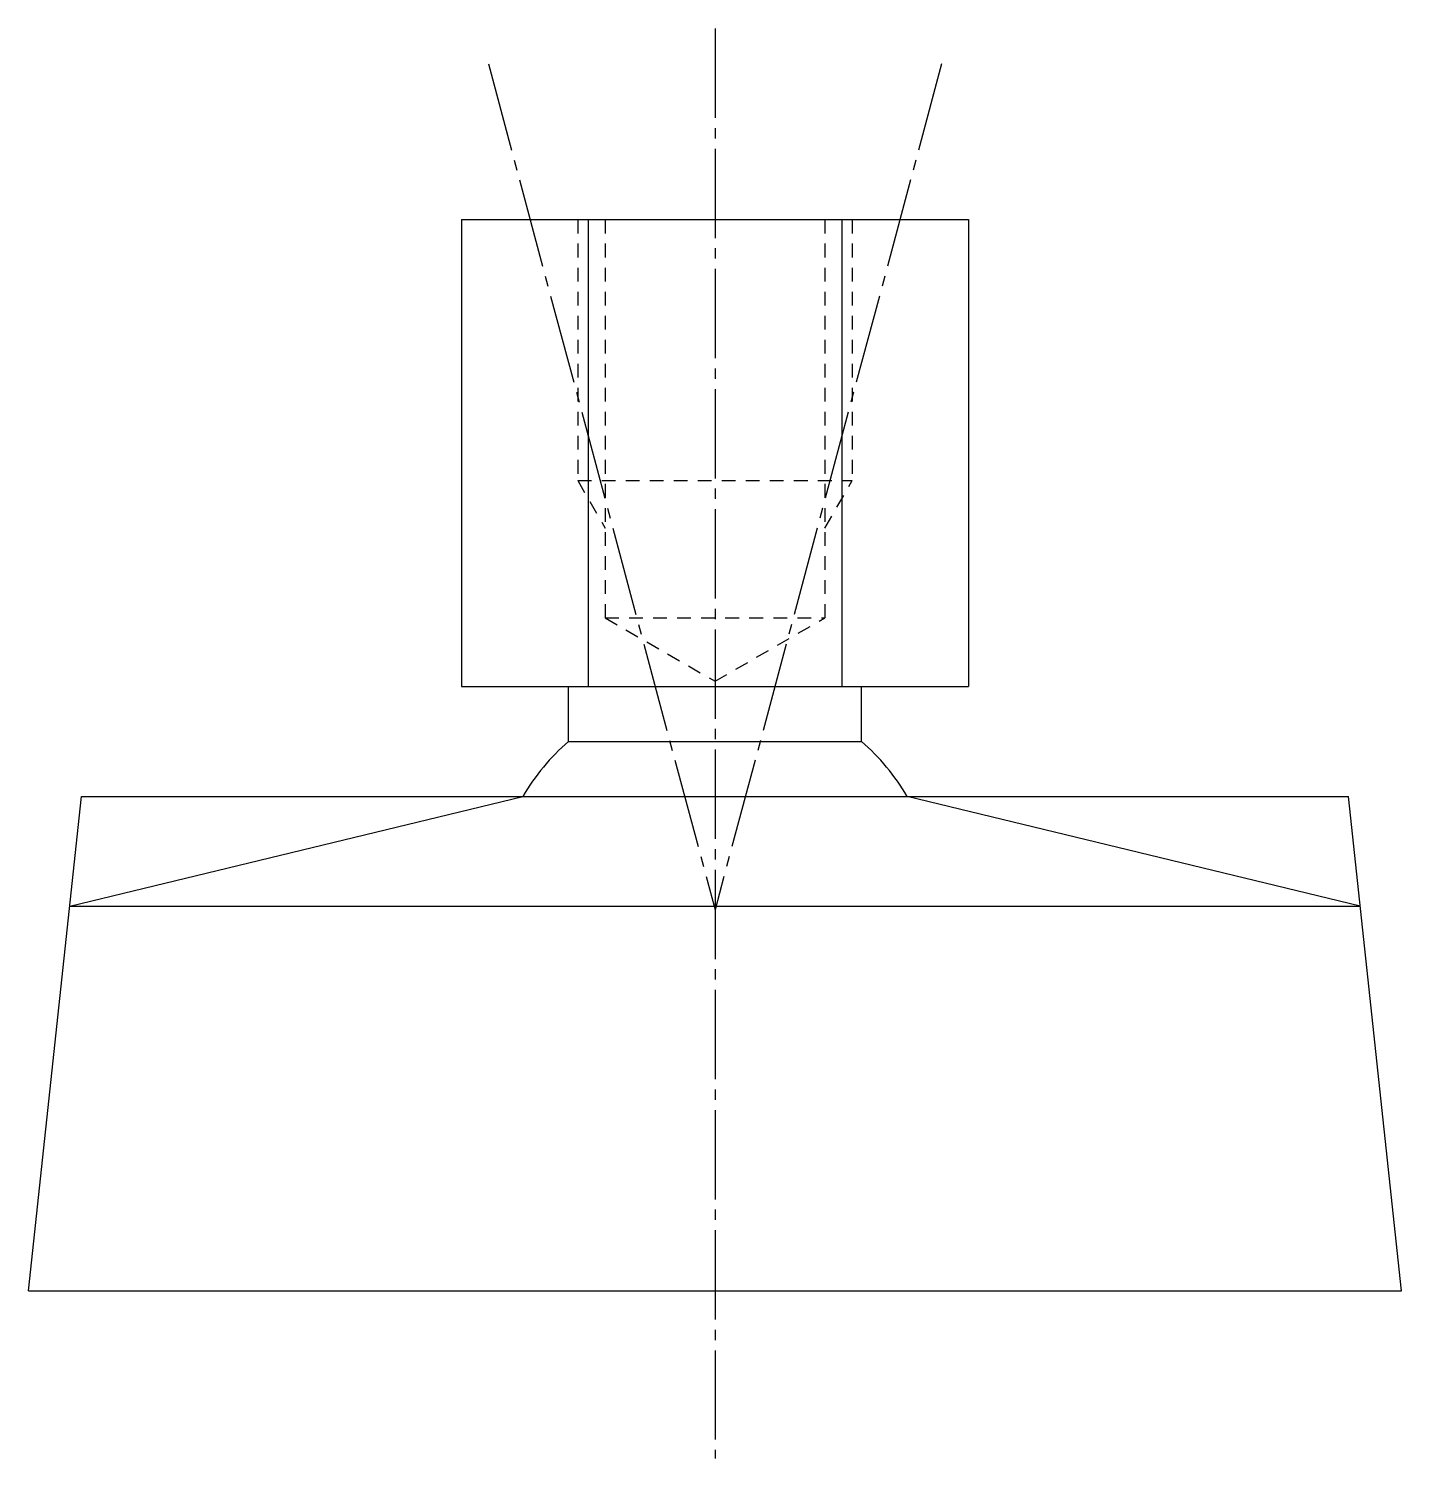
# Model space of a CAD drawing. Extents: x 17 to 170, y 10 to 129.
# Drawn here: x 119.5 to 169.5, y 76.5 to 128.5 of the extents above; entities outside this region: 2.
import ezdxf

# ---------------------------------------------------------------- set-up
doc = ezdxf.new("R2010")
doc.units = 0
doc.header["$LTSCALE"] = 0.25
doc.linetypes.add('CENTER', pattern=[17.5, 13, -1.5, 1.5, -1.5])
doc.linetypes.add('DASHED', pattern=[3.5, 2, -1.5])
doc.layers.get('0').update_dxf_attribs({"linetype": 'CONTINUOUS'})
doc.layers.add('CENTER', color=1, linetype='CENTER')
doc.styles.get("Standard").update_dxf_attribs({"font": 'txt', "bigfont": 'BIGFONT'})

msp = doc.modelspace()

# ---------------------------------------------------------------- linework, layer by layer
at = {"color": 7, "linetype": 'CONTINUOUS'}
for p, q in [((135.307, 121.591), (153.782, 121.591)), ((135.307, 121.591), (135.307, 104.591)), ((139.926, 121.591), (139.926, 104.591)), ((149.164, 121.591), (149.164, 104.591)), ((153.782, 121.591), (153.782, 104.591)), ((135.307, 104.591), (153.782, 104.591)), ((139.206, 102.591), (139.206, 104.591)), ((149.883, 102.591), (149.883, 104.591)), ((139.206, 102.591), (149.883, 102.591)), ((119.545, 82.591), (121.473, 100.591)), ((121.045, 96.591), (137.545, 100.591)), ((121.473, 100.591), (167.616, 100.591)), ((168.045, 96.591), (151.545, 100.591)), ((169.545, 82.591), (167.616, 100.591)), ((121.045, 96.591), (168.045, 96.591)), ((119.545, 82.591), (169.545, 82.591))]:
    msp.add_line(p, q, dxfattribs=at)
at = {"color": 3, "linetype": 'DASHED'}
for p, q in [((139.545, 121.591), (139.545, 112.091)), ((140.545, 121.591), (140.545, 107.091)), ((148.545, 121.591), (148.545, 107.091)), ((149.545, 121.591), (149.545, 112.091)), ((139.545, 112.091), (149.545, 112.091)), ((139.545, 112.091), (140.545, 110.359)), ((148.545, 110.359), (149.545, 112.091)), ((140.545, 107.091), (148.545, 107.091)), ((140.545, 107.091), (144.545, 104.781)), ((144.545, 104.781), (148.545, 107.091))]:
    msp.add_line(p, q, dxfattribs=at)
for p, q in [((129.295, 98.591), (129.295, 98.591)), ((125.17, 97.591), (125.17, 97.591))]:
    msp.add_line(p, q)
at = {"color": 7, "linetype": 'CONTINUOUS'}
for start, end in [(131.0753, 149.4898), (30.5102, 48.9246)]:
    msp.add_arc((144.545, 96.466), 8.125, start, end, dxfattribs=at)
at = {"layer": 'CENTER', "color": 1, "linetype": 'CENTER'}
for p, q in [((144.545, 128.546), (144.545, 76.489)), ((136.293, 127.261), (144.545, 96.466)), ((152.796, 127.261), (144.545, 96.466))]:
    msp.add_line(p, q, dxfattribs=at)

# ---------------------------------------------------------------- texts
at = {"color": 7, "linetype": 'CONTINUOUS'}
for p in [(15.843, 25.175), (15.843, 10.175)]:
    msp.add_text('LEMN10', height=4, dxfattribs=at).set_placement(p)

doc.saveas('drawing.dxf')
